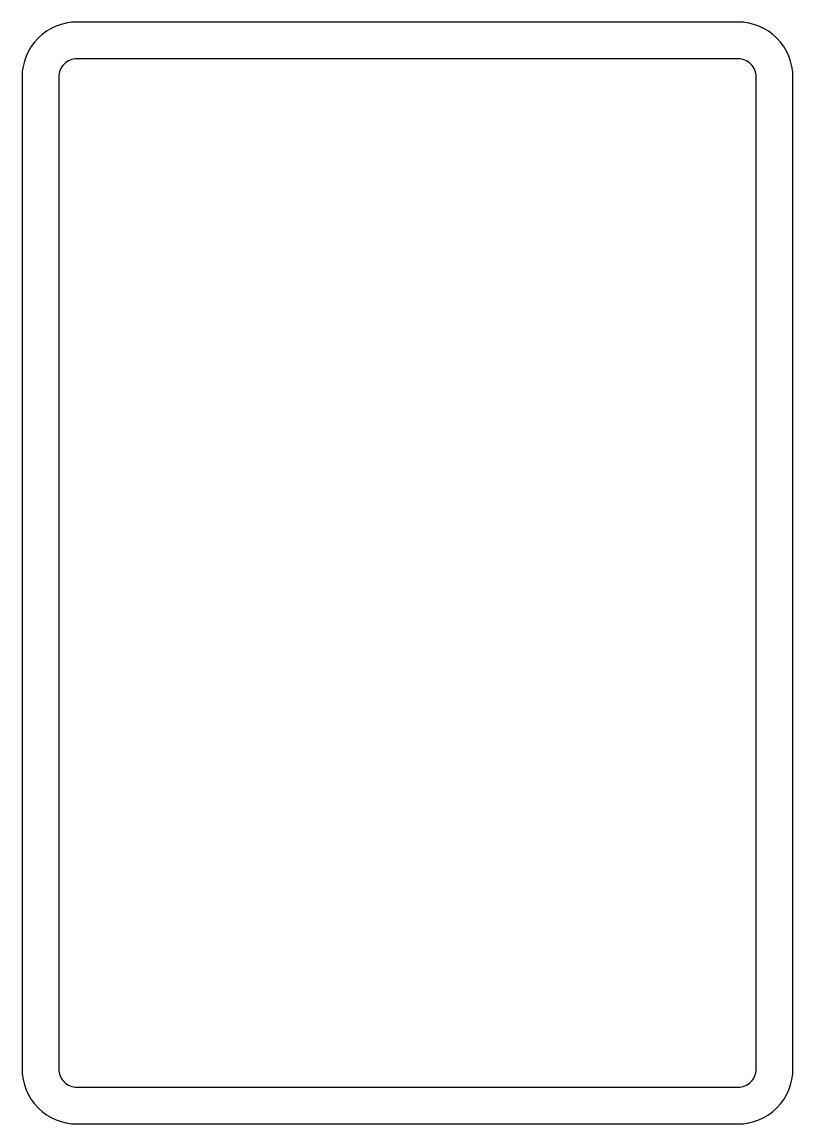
# Model space of a CAD drawing. Extents: x 0 to 210, y 0 to 300.
import ezdxf

# ---------------------------------------------------------------- set-up
doc = ezdxf.new("R2010")
doc.units = 0
doc.header["$MEASUREMENT"] = 0
doc.layers.get('0').update_dxf_attribs({"linetype": 'CONTINUOUS'})

msp = doc.modelspace()

# ---------------------------------------------------------------- linework, layer by layer
for points in [[(15, 0), (195, 0, 0.414214), (210, 15), (210, 285, 0.414214), (195, 300), (15, 300, 0.414214), (0, 285), (0, 15, 0.414214)], [(15, 10), (195, 10, 0.414214), (200, 15), (200, 285, 0.414214), (195, 290), (15, 290, 0.414214), (10, 285), (10, 15, 0.414214)]]:
    msp.add_lwpolyline(points, format="xyb", close=True)

doc.saveas('drawing.dxf')
